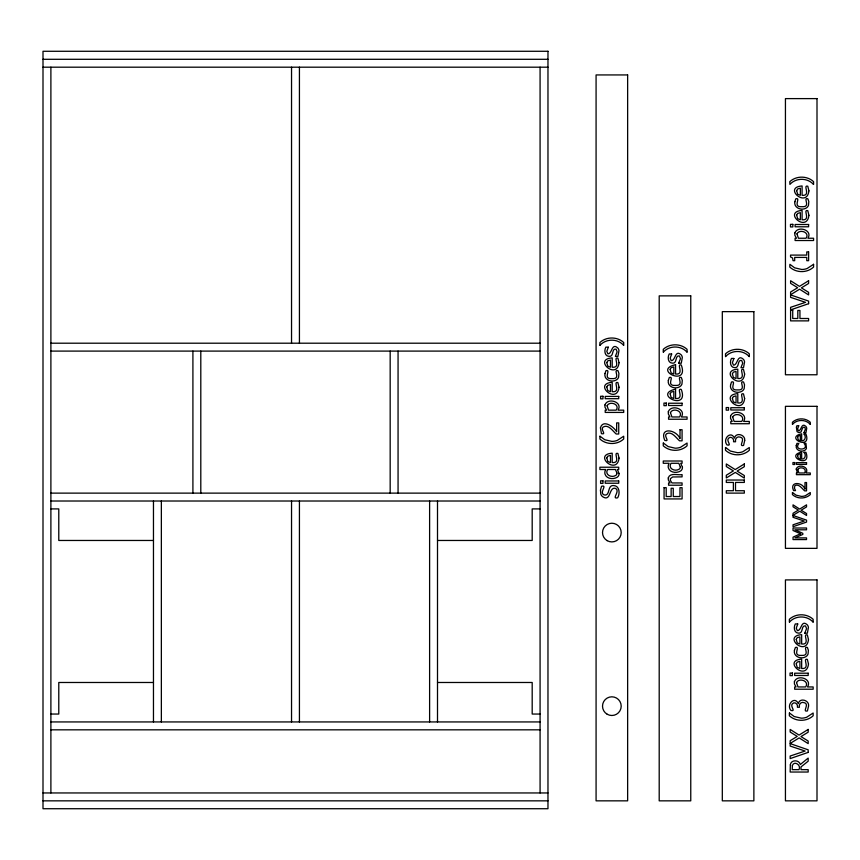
<?xml version="1.0" encoding="UTF-8"?>
<svg xmlns="http://www.w3.org/2000/svg" width="860" height="860" viewBox="0 0 860 860"><rect width="100%" height="100%" fill="white"/><g stroke="black" fill="none" stroke-linecap="round" stroke-linejoin="round"><path stroke-width="1.29" d="M608.299 347.257L606.816 351.364L607.88 353.836C612.202 354.116 611.611 342.312 617.813 347.999A5.16 5.16 0 0 1 618.974 350.665L617.91 356.416L615.362 356.416L617.125 351.848L616.093 349.16C611.342 348.096 614.223 357.029 609.009 356.352C604.515 356.233 604.075 350.192 605.87 347.139L608.299 347.139M671.66 354.083L670.166 358.179L671.23 360.652C675.562 360.931 674.971 349.128 681.174 354.815A5.16 5.16 0 0 1 682.324 357.481L681.27 363.232L678.723 363.232M733.892 358.555L732.408 362.651L733.472 365.135C737.794 365.414 737.203 353.6 743.405 359.297A5.16 5.16 0 0 1 744.567 361.963L743.502 367.714L740.954 367.714L742.717 363.135L741.686 360.447C736.934 359.394 739.815 368.327 734.612 367.65C730.108 367.532 729.667 361.49 731.462 358.437L733.892 358.437M798.725 425.808L797.607 428.882L798.413 430.742C801.649 430.946 801.208 422.088 805.863 426.356A3.87 3.87 0 0 1 806.734 428.366L805.938 432.677L804.025 432.677M797.747 624.048L796.263 628.155L797.327 630.627C801.649 630.907 801.058 619.103 807.271 624.79A5.16 5.16 0 0 1 808.421 627.456L807.368 633.207L804.809 633.207M678.723 363.113L680.486 358.663L679.443 355.975C674.702 354.911 677.572 363.855 672.37 363.167C667.865 363.06 667.424 357.007 669.23 353.954L671.66 353.954M804.025 432.58L805.347 429.248L805.014 427.689L803.863 427.087L802.659 427.871L800.961 432.096L798.607 432.558L797.026 431.591L796.382 427.151L796.908 425.721L798.725 425.721M804.809 633.089L806.572 628.638L805.54 625.94C800.789 624.887 803.67 633.82 798.467 633.143C793.963 633.024 793.522 626.983 795.317 623.93L797.747 623.93M600.033 345.279C605.999 338.485 617.62 338.485 623.586 345.279M663.383 352.095C669.349 345.301 680.98 345.301 686.946 352.095M725.625 356.577C731.591 349.784 743.212 349.773 749.178 356.577M792.522 424.324C796.994 419.228 805.712 419.218 810.195 424.324M789.48 622.07C795.446 615.276 807.067 615.276 813.033 622.07M793.038 515.355L799.789 511.195L806.54 515.484L806.54 513.538L801.144 510.195L806.54 506.906L806.54 504.841L799.692 509.077L793.038 504.852L793.038 506.809L798.349 510.077L793.038 513.302L793.038 517.312L804.25 521.053L793.038 524.783L793.038 526.707L806.54 522.063L806.54 520.128L793.038 515.484M43 59.297L547.971 59.297M43 67.188L547.971 67.188M50.891 343.204L540.08 343.204M50.891 351.095L540.08 351.095M804.068 433.956L805.928 433.956C812.163 450.877 784.008 437.654 801.66 433.773L801.66 440.793C805.401 441.202 806.304 436.321 804.068 434.063M804.068 452.306L805.928 452.306C812.163 469.216 784.008 456.004 801.66 452.113L801.66 459.132C805.401 459.552 806.304 454.671 804.068 452.403M795.5 490.587L793.576 490.587C789.082 481.084 802.638 481.783 804.992 489.168L804.992 482.535L806.54 482.535L806.54 490.866L804.648 490.866C802.047 488.663 798.811 483.331 794.876 485.61L794.446 488.233L795.5 490.49M50.891 493.124L540.08 493.124M50.891 501.014L540.08 501.014M50.891 508.905L58.781 508.905L58.781 540.467L153.467 540.467M540.08 508.905L532.189 508.905L532.189 540.467L437.503 540.467M153.467 682.485L58.781 682.485L58.781 714.047L50.891 714.047M437.503 682.485L532.189 682.485L532.189 714.047L540.08 714.047M50.891 721.938L540.08 721.938M50.891 729.828L540.08 729.828M43 792.952L547.971 792.952M43 800.843L547.971 800.843M813.463 184.416C807.497 177.622 795.876 177.633 789.91 184.416L789.792 181.653C796.274 175.644 807.099 175.644 813.582 181.653L813.582 184.416M792.522 492.533L796.07 495.166L801.359 496.392A11.363 11.363 0 0 0 805.454 495.672L810.281 492.533L810.281 494.608C805.422 499.123 797.295 499.112 792.436 494.608L792.436 492.533M725.625 447.522L730.355 451.038L737.396 452.672A15.147 15.147 0 0 0 742.857 451.715L749.296 447.522L749.296 450.285C742.825 456.305 731.978 456.294 725.507 450.285L725.507 447.522M663.383 443.04L668.112 446.555L675.164 448.189A15.147 15.147 0 0 0 680.625 447.232L687.065 443.04L687.065 445.813C680.582 451.833 669.746 451.812 663.264 445.813L663.264 443.04M600.033 436.224L604.763 439.739L611.804 441.373A15.147 15.147 0 0 0 617.265 440.417L623.704 436.224L623.704 438.998C617.233 445.018 606.386 444.996 599.904 438.998L599.904 436.224M789.48 713.015L794.21 716.53L801.251 718.164A15.147 15.147 0 0 0 806.712 717.208L813.151 713.015L813.151 715.778C806.68 721.809 795.844 721.787 789.362 715.778L789.362 713.015M813.151 622.07L813.151 619.297C806.669 613.288 795.844 613.288 789.362 619.297L789.362 622.07M810.281 424.324L810.281 422.238C805.412 417.734 797.295 417.734 792.436 422.238L792.436 424.324M749.296 356.577L749.296 353.804C742.814 347.795 731.989 347.795 725.507 353.804L725.507 356.577M687.065 352.095L687.065 349.321C680.572 343.312 669.757 343.323 663.264 349.321L663.264 352.095M623.704 345.279L623.704 342.506C617.222 336.496 606.397 336.496 599.904 342.506L599.904 345.279M540.08 67.188L540.08 792.952M437.503 501.014L437.503 721.938M429.613 501.014L429.613 721.938M398.062 351.095L398.062 493.124M390.171 351.095L390.171 493.124M299.43 67.188L299.43 343.204M299.43 501.014L299.43 721.938M291.54 67.188L291.54 343.204M291.54 501.014L291.54 721.938M200.799 351.095L200.799 493.124M192.909 351.095L192.909 493.124M161.357 501.014L161.357 721.938M153.467 501.014L153.467 721.938M50.891 67.188L50.891 792.952M664.071 487.674L664.071 498.929L682.077 498.929L682.077 487.674L679.948 487.674L679.948 496.532L673.262 496.532L673.262 488.276L671.133 488.276L671.133 496.532L666.199 496.532L666.199 487.674L664.071 487.674M675.562 389.161L675.562 398.513C684.99 399.406 675.809 387.774 681.26 389.408C689.58 411.962 652.03 394.342 675.562 389.161M675.562 364.694L675.562 374.057C684.99 374.938 675.809 363.307 681.26 364.952C689.58 387.505 652.03 369.875 675.562 364.694M680.013 429.721L680.013 438.568C676.132 429.366 659.039 426.71 664.791 440.449C670.445 441.868 663.35 436.149 666.521 433.816C671.767 430.785 676.089 437.88 679.55 440.825L682.077 440.825L682.077 429.721L680.013 429.721M600.463 490.135L600.764 494.016A5.74 5.74 0 0 0 602.656 496.704C611.116 502.24 608.762 487.018 615.19 488.297C621.071 490.694 610.826 499.466 617.652 497.8C620.157 493.715 619.673 485.717 613.599 485.545C606.956 484.836 610.589 496.5 604.139 494.919C598.646 492.694 608.084 484.631 601.548 486.255L600.463 490.135M744.695 440.524L743.577 445.448C737.772 446.953 746.168 438.568 740.428 437.213C737.396 435.859 734.752 438.729 735.558 441.771L733.558 441.771C734.462 438.879 730.86 435.633 728.581 438.245C725.754 440.707 732.634 446.318 727.044 444.953C722.163 439.18 730.85 429.978 734.483 438.181C735.579 431.827 745.652 434.623 744.695 440.524M808.55 706.028L807.433 710.941C801.628 712.445 810.023 704.061 804.283 702.706C801.251 701.351 798.617 704.222 799.413 707.275L797.413 707.275C798.317 704.372 794.715 701.126 792.436 703.738C789.609 706.211 796.489 711.822 790.91 710.446C786.018 704.673 794.704 695.482 798.338 703.673C799.434 697.32 809.507 700.126 808.55 706.028M790.34 764.798L790.168 772.033L808.174 772.033L808.174 769.646L801.015 769.646L801.015 766.905L808.174 761.197L808.174 758.09L800.337 764.497C799.101 759.584 790.953 759.53 790.34 764.798M600.43 427.829L601.43 433.633C607.096 435.052 599.99 429.333 603.161 427.001C608.418 423.969 612.728 431.064 616.201 434.01L618.727 434.01L618.727 422.894L616.652 422.894L616.652 431.752C613.879 426.882 603.01 418.841 600.43 427.829M604.978 373.584C603.698 379.819 611.664 382.829 616.308 379.959A5.224 5.224 0 0 0 618.598 377.228L618.931 373.487L617.964 370.681C612.449 369.037 621.78 379.378 611.987 378.615C602.107 379.378 611.621 369.037 605.945 370.681L604.978 373.584M668.338 380.399C667.059 386.635 675.014 389.644 679.669 386.774A5.224 5.224 0 0 0 681.948 384.044L682.292 380.303L681.313 377.497C675.799 375.852 685.13 386.194 675.347 385.43C665.468 386.194 674.982 375.852 669.295 377.497L668.338 380.399M730.57 384.871C729.291 391.106 737.257 394.116 741.911 391.257A5.224 5.224 0 0 0 744.19 388.516L744.524 384.785L743.556 381.98C738.041 380.335 747.372 390.676 737.579 389.913C727.7 390.676 737.213 380.335 731.538 381.98L730.57 384.871M794.866 201.67C793.587 207.905 801.541 210.915 806.196 208.055A5.224 5.224 0 0 0 808.475 205.314L808.819 201.573L807.841 198.778C802.326 197.123 811.657 207.464 801.864 206.701C791.995 207.464 801.499 197.133 795.822 198.778L794.866 201.67M796.242 445.544C795.274 450.221 801.251 452.478 804.734 450.328A3.924 3.924 0 0 0 806.443 448.275L805.971 443.373L804.057 443.373C810.27 450.812 792.823 450.995 798.875 443.47L796.962 443.373L796.242 445.544M794.425 650.375C793.157 656.599 801.111 659.62 805.766 656.75A5.224 5.224 0 0 0 808.045 654.019L808.389 650.278L807.411 647.472C801.896 645.828 811.227 656.169 801.434 655.406C791.555 656.169 801.068 645.828 795.392 647.472L794.425 650.375M619.039 362.748C616.932 380.7 592.615 359.19 612.202 357.878L612.202 367.241C621.64 368.123 612.449 356.491 617.899 358.136L619.039 362.748M619.039 387.215C616.932 405.167 592.615 383.657 612.202 382.345L612.202 391.698C621.64 392.59 612.449 380.958 617.899 382.592L619.039 387.215M619.039 458.079C616.932 476.031 592.615 454.51 612.202 453.198L612.202 462.562C621.64 463.443 612.449 451.822 617.899 453.456L619.039 458.079M744.631 374.046C742.535 391.999 718.207 370.488 737.794 369.176L737.794 378.529C747.232 379.421 738.041 367.79 743.491 369.424L744.631 374.046M744.631 398.513C742.535 416.466 718.207 394.944 737.794 393.633L737.794 402.996C747.232 403.877 738.041 392.257 743.491 393.891L744.631 398.513M808.916 190.845C806.82 208.797 782.492 187.276 802.09 185.964L802.09 195.327C811.517 196.209 802.326 184.588 807.787 186.222L808.916 190.845M808.916 215.301C806.82 233.253 782.492 211.743 802.09 210.431L802.09 219.794C811.517 220.676 802.326 209.044 807.787 210.678L808.916 215.301M808.486 639.539C806.39 657.491 782.062 635.981 801.66 634.669L801.66 644.033C811.087 644.914 801.896 633.283 807.346 634.916L808.486 639.539M808.486 664.006C806.39 681.958 782.062 660.437 801.66 659.125L801.66 668.489C811.087 669.381 801.896 657.75 807.346 659.383L808.486 664.006M606.784 362.587L607.784 366.123L610.46 367.241L610.46 360.093L607.762 360.867L606.784 362.587M606.784 387.043L607.784 390.59L610.46 391.698L610.46 384.56L607.762 385.334L606.784 387.043M606.784 457.907L607.784 461.454L610.46 462.562L610.46 455.413L607.762 456.187L606.784 457.907M670.144 369.402L671.133 372.939L673.821 374.057L673.821 366.908L671.112 367.682L670.144 369.402M670.144 393.858L671.133 397.406L673.821 398.513L673.821 391.375L671.112 392.149L670.144 393.858M732.376 373.874L733.376 377.422L736.053 378.529L736.053 371.391L733.354 372.165L732.376 373.874M732.376 398.341L733.376 401.878L736.053 402.996L736.053 395.847L733.354 396.621L732.376 398.341M796.661 190.673L797.661 194.209L800.348 195.327L800.348 188.179L797.639 188.953L796.661 190.673M796.661 215.14L797.661 218.676L800.348 219.794L800.348 212.646L797.639 213.42L796.661 215.14M797.586 437.299L798.338 439.954L800.348 440.793L800.348 435.429L798.317 436.009L797.586 437.299M797.586 455.649L798.338 458.305L800.348 459.132L800.348 453.779L798.317 454.36L797.586 455.649M796.231 639.378L797.231 642.914L799.918 644.033L799.918 636.884L797.209 637.658L796.231 639.378M796.231 663.834L797.231 667.382L799.918 668.489L799.918 661.34L797.209 662.114L796.231 663.834M792.361 765.593L792.221 769.646L799.015 769.646C801.488 765.024 794.059 760.337 792.361 765.593M668.284 477.902L668.317 479.923L670.069 482.944L668.575 482.944L668.575 485.223L682.077 485.223L682.077 482.944L671.993 482.944L670.821 481.181A3.881 3.881 0 0 1 670.424 478.665L672.649 476.967L682.077 476.87L682.077 474.602C678.132 475.505 670.005 472.226 668.284 477.902M616.932 473.011L616.856 473.796A2.483 2.483 0 0 1 615.674 475.451C611.589 478.117 604.322 474.752 607.644 469.506L615.438 469.506L616.932 473.011M680.292 466.786L680.206 467.571A2.483 2.483 0 0 1 679.024 469.237C674.939 471.904 667.683 468.539 671.004 463.282L678.787 463.282L680.292 466.786M607.085 405.802L608.547 410.156L616.201 410.156C620.339 404.125 609.439 400.62 607.085 405.802M670.445 412.617L671.896 416.971L679.55 416.971C683.7 410.94 672.789 407.436 670.445 412.617M732.677 417.1L734.139 421.443L741.793 421.443C745.932 415.423 735.031 411.918 732.677 417.1M796.962 233.888L798.424 238.242L806.078 238.242C810.217 232.211 799.316 228.717 796.962 233.888M797.811 469.71L798.908 472.978L804.648 472.978C807.174 469.065 801.789 466.507 798.714 468.496A1.817 1.817 0 0 0 797.811 469.71M796.532 682.593L797.994 686.946L805.648 686.946C809.787 680.916 798.886 677.411 796.532 682.593M604.956 404.92L604.967 407.188L606.633 410.156L605.214 410.156L605.214 412.424L623.704 412.424L623.704 410.156L618.05 410.156C623.178 401.889 607.644 397.245 604.956 404.92M668.317 411.736L668.327 414.004L669.983 416.971L668.575 416.971L668.575 419.239L687.065 419.239L687.065 416.971L681.399 416.971C686.538 408.704 670.993 404.06 668.317 411.736M730.548 416.219L730.559 418.487L732.226 421.443L730.807 421.443L730.807 423.722L749.296 423.722L749.296 421.443L743.642 421.443C748.77 413.187 733.236 408.532 730.548 416.219M794.833 233.006L794.855 235.285L796.51 238.242L795.102 238.242L795.102 240.52L813.582 240.52L813.582 238.242L807.927 238.242C813.066 229.975 797.521 225.331 794.833 233.006M796.22 469.055L797.478 472.978L796.414 472.978L796.414 474.677L810.281 474.677L810.281 472.978L806.035 472.978C809.883 466.776 798.23 463.293 796.22 469.055M794.404 681.711L794.425 683.979L796.08 686.946L794.662 686.946L794.662 689.215L813.151 689.215L813.151 686.946L807.497 686.946C812.625 678.68 797.091 674.036 794.404 681.711M619.103 473.537L618.985 474.602A4.332 4.332 0 0 1 617.297 477.171C613.406 479.676 606.397 479.031 604.967 473.978A6.138 6.138 0 0 1 605.762 469.506L599.904 469.506L599.904 467.227L618.727 467.227L618.727 469.506L617.351 469.506L619.103 473.537M682.453 467.324L682.346 468.377A4.332 4.332 0 0 1 680.658 470.947C676.766 473.452 669.757 472.817 668.327 467.754A6.138 6.138 0 0 1 669.112 463.282L663.264 463.282L663.264 461.014L682.077 461.014L682.077 463.282L680.701 463.282L682.453 467.324M813.582 264.31L807.142 268.503A15.147 15.147 0 0 1 801.692 269.459L794.64 267.836L789.91 264.31L789.792 267.084C796.274 273.093 807.11 273.104 813.582 267.084L813.582 264.31M808.604 280.736L799.477 286.38L790.598 280.747L790.598 283.348L797.671 287.713L790.598 292.013L790.598 294.743L799.596 289.196L808.604 294.915L808.604 292.335L801.402 287.863L808.604 283.477L808.604 280.736M744.319 463.938L735.192 469.581L726.313 463.948L726.313 466.55L733.386 470.914L726.313 475.225L726.313 477.956L735.311 472.409L744.319 478.128L744.319 475.537L737.106 471.076L744.319 466.69L744.319 463.938M808.174 729.43L799.047 735.085L790.168 729.441L790.168 732.043L797.241 736.407L790.168 740.718L790.168 743.448L799.166 737.901L808.174 743.62L808.174 741.03L800.961 736.568L808.174 732.183L808.174 729.43M800.563 533.759L793.038 537.135L793.038 539.575L806.54 539.575L806.54 537.898L794.909 537.898L802.832 534.415L802.832 533.318L794.909 529.803L806.54 529.803L806.54 528.008L793.038 528.008L793.038 530.502L800.563 533.759M808.604 303.698L790.598 309.89L790.598 307.321L805.54 302.344L790.598 297.356L790.598 294.915L808.604 301.108L808.604 303.698M808.174 752.392L790.168 758.584L790.168 756.026L805.111 751.038L790.168 746.061L790.168 743.62L808.174 749.812L808.174 752.392M547.971 51.278L43 51.278L43 808.722L547.971 808.722L547.971 51.278M627.639 74.938L596.077 74.938L596.077 800.843L627.639 800.843L627.639 74.938M817 98.61L785.438 98.61L785.438 374.767L817 374.767L817 98.61M792.834 224.352L790.48 224.352L790.48 226.932L792.834 226.932L792.834 224.352M808.604 224.503L795.102 224.503L795.102 226.782L808.604 226.782L808.604 224.503M808.604 251.905L806.766 251.905L806.766 255.097L790.544 255.097L790.544 256.968L792.533 257.957L793.049 260.688L794.694 260.688L794.694 257.419L806.766 257.419L806.766 260.688L808.604 260.688L808.604 251.905M690.763 295.872L659.201 295.872L659.201 800.843L690.763 800.843L690.763 295.872M792.726 310.105L790.598 310.105L790.598 320.877L808.604 320.877L808.604 318.49L799.94 318.49L799.94 310.46L797.811 310.46L797.811 318.49L792.726 318.49L792.726 310.105M753.876 311.642L722.314 311.642L722.314 800.843L753.876 800.843L753.876 311.642M602.957 396.256L600.603 396.256L600.603 398.846L602.957 398.846L602.957 396.256M618.727 396.417L605.214 396.417L605.214 398.696L618.727 398.696L618.727 396.417M666.317 403.071L663.952 403.071L663.952 405.662L666.317 405.662L666.317 403.071M682.077 403.233L668.575 403.233L668.575 405.512L682.077 405.512L682.077 403.233M817 406.329L785.438 406.329L785.438 548.357L817 548.357L817 406.329M728.549 407.554L726.195 407.554L726.195 410.145L728.549 410.145L728.549 407.554M744.319 407.715L730.807 407.715L730.807 409.983L744.319 409.983L744.319 407.715M794.715 462.551L792.952 462.551L792.952 464.497L794.715 464.497L794.715 462.551M806.54 462.669L796.414 462.669L796.414 464.378L806.54 464.378L806.54 462.669M744.319 480.041L726.313 480.041L726.313 482.438L733.376 482.438L733.376 490.727L726.313 490.727L726.313 493.113L744.319 493.113L744.319 490.727L735.504 490.727L735.504 482.438L744.319 482.438L744.319 480.041M602.957 480.804L600.603 480.804L600.603 483.395L602.957 483.395L602.957 480.804M618.727 480.966L605.214 480.966L605.214 483.234L618.727 483.234L618.727 480.966M817 579.909L785.438 579.909L785.438 800.843L817 800.843L817 579.909M792.404 673.047L790.05 673.047L790.05 675.637L792.404 675.637L792.404 673.047M808.174 673.208L794.662 673.208L794.662 675.476L808.174 675.476L808.174 673.208M607.182 540.66A9.342 9.342 0 0 0 621.199 532.577A9.342 9.342 0 0 0 607.182 524.482A9.342 9.342 0 0 0 607.182 540.66M607.182 714.241A9.342 9.342 0 0 0 621.199 706.157A9.342 9.342 0 0 0 607.182 698.062A9.342 9.342 0 0 0 607.182 714.241"/></g></svg>
